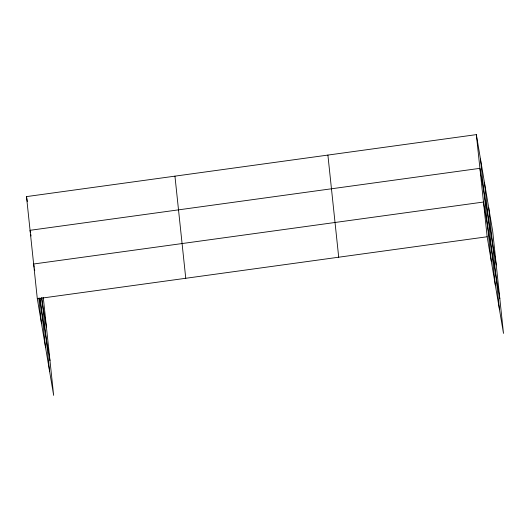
<?xml version="1.0" encoding="UTF-8"?>
<svg xmlns="http://www.w3.org/2000/svg" width="530" height="530" viewBox="0 0 530 530"><rect width="100%" height="100%" fill="white"/><g stroke="black" fill="none" stroke-linecap="round" stroke-linejoin="round"><path stroke-width="0.79" d="M43.281 297.35L53.656 395.373L37.312 298.735L26.5 196.603L476.344 134.627L492.688 231.265L503.5 333.397L487.156 236.758L476.344 134.627M37.312 298.735L487.156 236.758M496.259 264.967L479.915 168.335L30.064 230.305L30.482 232.749M499.823 298.675L483.479 202.036L33.635 264.006L34.185 267.266M26.5 196.603L27.328 201.493M30.753 234.379L31.032 236.009M41.578 298.37L46.415 326.944M34.463 268.895L34.735 270.525M39.379 297.986L49.979 360.645M488.66 207.442L499.472 309.573M484.513 182.903L495.318 285.034M480.478 159.079L491.29 261.21M327.898 155.078L338.703 257.209M174.946 176.152L185.758 278.283M41.777 297.37L49.628 371.55M40.32 298.304L45.474 347.004M38.796 298.145L41.446 323.181"/></g></svg>
